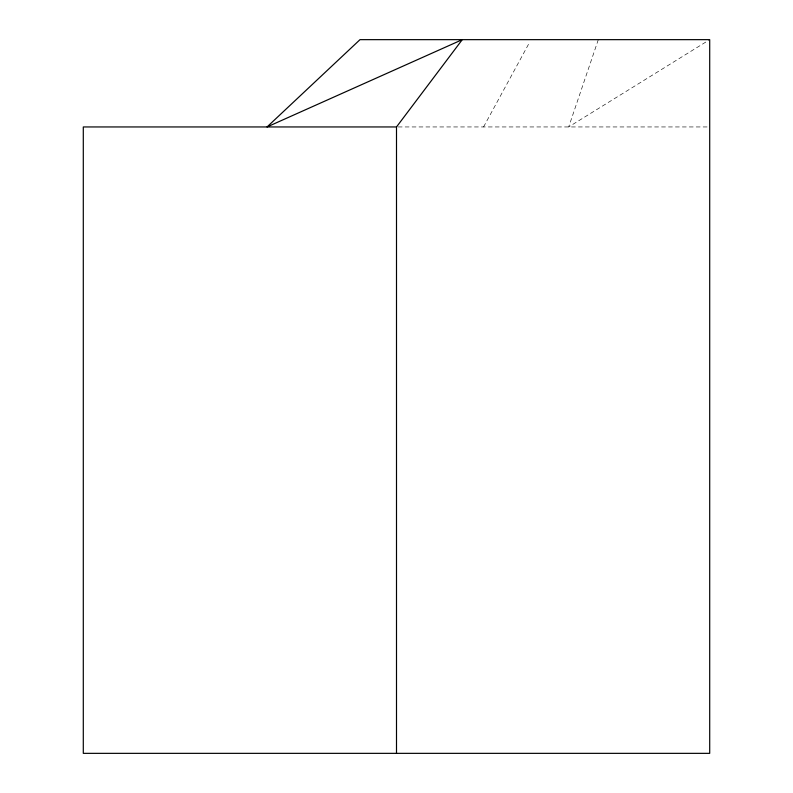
<?xml version="1.0" encoding="UTF-8"?>
<svg xmlns="http://www.w3.org/2000/svg" width="793" height="793" viewBox="0 0 793 793"><rect width="100%" height="100%" fill="white"/><g stroke="black" fill="none" stroke-linecap="round" stroke-linejoin="round"><path stroke-width="0.59" stroke-dasharray="3.96 2.97" d="M598.309 39.65L568.69 126.949L708.655 40.304M483.552 126.949L529.873 41.801M398.195 126.949L707.227 126.949"/><path stroke-width="1.19" d="M396.5 126.949L462.269 39.65L267.053 126.949L360.012 39.65L709.705 39.65L709.705 753.35L83.295 753.35L83.295 126.949L396.5 126.949L396.5 753.35"/></g></svg>
